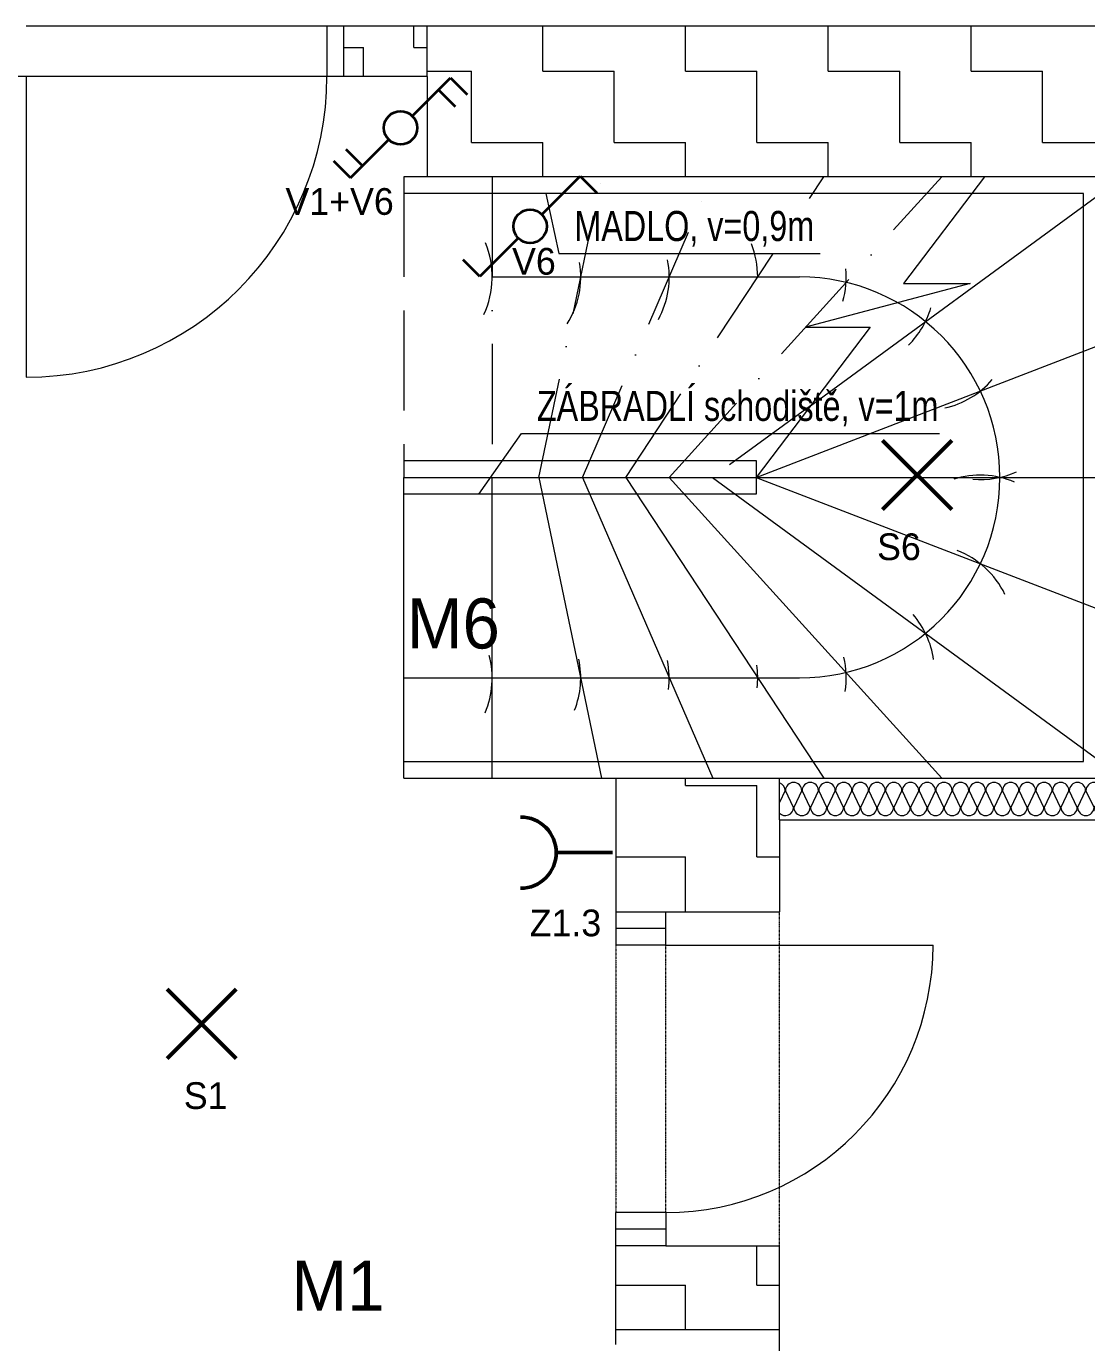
# Model space of a CAD drawing. Header units: millimetres. Extents: x -161860 to 123476, y 58544 to 168458.
# Drawn here: x -104085 to -79413, y 131034 to 161650 of the extents above; entities that cross this region are included whole.
import ezdxf

# ---------------------------------------------------------------- set-up
doc = ezdxf.new("R2010")
doc.units = ezdxf.units.MM
doc.linetypes.add('Carkovana 2x', pattern=[0.4, 0.3, -0.1])
doc.linetypes.add('Cerchovana 2x', pattern=[0.5, 0.3, -0.1, 0, -0.1])
for name, color, linetype, lineweight in [('_OP opláštění 1', 255, 'Continuous', 5), ('_V výplně 1', 255, 'Continuous', 5), ('DPS - 5NP ZAŘIZOVÁKY', 7, 'Continuous', 25), ('DPS 5NP kce návrh', 7, 'Continuous', 25), ('ELEKTRO', 7, 'Continuous', 50), ('ESI_ovladače', 1, 'Continuous', 35), ('ESI_rozpiska', 7, 'Continuous', 20), ('ESI_svítidla', 50, 'Continuous', 35)]:
    doc.layers.add(name, color=color, linetype=linetype, lineweight=lineweight)
doc.styles.add('ARIAL', font='arial.ttf')
pattern_1 = [(0, (-485724.8, -1651535.6), (1660.99, 1660.99), [1660.99, -1660.99]), (90, (-485724.8, -1651535.6), (-1660.99, 1660.99), [1660.99, -1660.99])]

# ---------------------------------------------------------------- blocks, each defined once
blk = doc.blocks.new('VZOROVÁ ČÁRA_13')
at = {"layer": 'DPS 5NP kce návrh', "color": 254, "linetype": 'Continuous', "lineweight": 13, "true_color": 0xf0f0b4, "transparency": 33554687}
for p, q in [((51.8121, 231.4757), (51.7951, 231.4403)), ((51.8371, 231.4257), (51.8131, 231.4757)), ((51.8621, 231.4757), (51.8381, 231.4257)), ((51.8871, 231.4257), (51.8631, 231.4757)), ((51.9121, 231.4757), (51.8881, 231.4257)), ((51.9371, 231.4257), (51.9131, 231.4757)), ((51.9621, 231.4757), (51.9381, 231.4257)), ((51.9871, 231.4257), (51.9631, 231.4757)), ((52.0121, 231.4757), (51.9881, 231.4257)), ((52.0371, 231.4257), (52.0131, 231.4757)), ((52.0621, 231.4757), (52.0381, 231.4257)), ((52.0871, 231.4257), (52.0631, 231.4757)), ((52.1121, 231.4757), (52.0881, 231.4257)), ((52.1371, 231.4257), (52.1131, 231.4757)), ((52.1621, 231.4757), (52.1381, 231.4257)), ((52.1871, 231.4257), (52.1631, 231.4757)), ((52.2121, 231.4757), (52.1881, 231.4257)), ((52.2371, 231.4257), (52.2131, 231.4757)), ((52.2621, 231.4757), (52.2381, 231.4257)), ((52.2871, 231.4257), (52.2631, 231.4757)), ((52.3121, 231.4757), (52.2881, 231.4257)), ((52.3371, 231.4257), (52.3131, 231.4757)), ((52.3621, 231.4757), (52.3381, 231.4257)), ((52.3871, 231.4257), (52.3631, 231.4757)), ((52.4121, 231.4757), (52.3881, 231.4257)), ((52.4371, 231.4257), (52.4131, 231.4757)), ((52.4621, 231.4757), (52.4381, 231.4257)), ((52.4871, 231.4257), (52.4631, 231.4757)), ((52.5121, 231.4757), (52.4881, 231.4257)), ((52.5371, 231.4257), (52.5131, 231.4757)), ((52.5621, 231.4757), (52.5381, 231.4257)), ((52.5871, 231.4257), (52.5631, 231.4757)), ((52.6121, 231.4757), (52.5881, 231.4257)), ((52.6371, 231.4257), (52.6131, 231.4757)), ((52.6621, 231.4757), (52.6381, 231.4257)), ((52.6871, 231.4257), (52.6631, 231.4757)), ((52.7121, 231.4757), (52.6881, 231.4257)), ((52.7371, 231.4257), (52.7131, 231.4757)), ((52.7621, 231.4757), (52.7381, 231.4257)), ((52.7871, 231.4257), (52.7631, 231.4757)), ((52.8121, 231.4757), (52.7881, 231.4257)), ((52.8371, 231.4257), (52.8131, 231.4757)), ((52.8621, 231.4757), (52.8381, 231.4257)), ((52.8871, 231.4257), (52.8631, 231.4757)), ((52.9121, 231.4757), (52.8881, 231.4257)), ((52.9371, 231.4257), (52.9131, 231.4757))]:
    blk.add_line(p, q, dxfattribs=at)
for centre, start, end in [((51.7876, 231.4757), 360, 72.1703), ((51.8376, 231.4757), 90, 180), ((51.8376, 231.4757), 360, 90), ((51.8876, 231.4757), 90, 180), ((51.8876, 231.4757), 360, 90), ((51.9376, 231.4757), 90, 180), ((51.9376, 231.4757), 360, 90), ((51.9876, 231.4757), 90, 180), ((51.9876, 231.4757), 360, 90), ((52.0376, 231.4757), 90, 180), ((52.0376, 231.4757), 360, 90), ((52.0876, 231.4757), 90, 180), ((52.0876, 231.4757), 360, 90), ((52.1376, 231.4757), 90, 180), ((52.1376, 231.4757), 360, 90), ((52.1876, 231.4757), 90, 180), ((52.1876, 231.4757), 360, 90), ((52.2376, 231.4757), 90, 180), ((52.2376, 231.4757), 360, 90), ((52.2876, 231.4757), 90, 180), ((52.2876, 231.4757), 360, 90), ((52.3376, 231.4757), 90, 180), ((52.3376, 231.4757), 360, 90), ((52.3876, 231.4757), 90, 180), ((52.3876, 231.4757), 360, 90), ((52.4376, 231.4757), 90, 180), ((52.4376, 231.4757), 360, 90), ((52.4876, 231.4757), 90, 180), ((52.4876, 231.4757), 360, 90), ((52.5376, 231.4757), 90, 180), ((52.5376, 231.4757), 360, 90), ((52.5876, 231.4757), 90, 180), ((52.5876, 231.4757), 360, 90), ((52.6376, 231.4757), 90, 180), ((52.6376, 231.4757), 360, 90), ((52.6876, 231.4757), 90, 180), ((52.6876, 231.4757), 360, 90), ((52.7376, 231.4757), 90, 180), ((52.7376, 231.4757), 360, 90), ((52.7876, 231.4757), 90, 180), ((52.7876, 231.4757), 360, 90), ((52.8376, 231.4757), 90, 180), ((52.8376, 231.4757), 360, 90), ((52.8876, 231.4757), 90, 180), ((52.8876, 231.4757), 360, 90), ((52.9376, 231.4757), 90, 180), ((52.9376, 231.4757), 89.99999363173713, 90.00000000003324), ((51.8126, 231.4257), 224.4205, 360), ((51.8626, 231.4257), 180, 360), ((51.9126, 231.4257), 180, 360), ((51.9626, 231.4257), 180, 360), ((52.0126, 231.4257), 180, 360), ((52.0626, 231.4257), 180, 360), ((52.1126, 231.4257), 180, 360), ((52.1626, 231.4257), 180, 360), ((52.2126, 231.4257), 180, 360), ((52.2626, 231.4257), 180, 360), ((52.3126, 231.4257), 180, 360), ((52.3626, 231.4257), 180, 360), ((52.4126, 231.4257), 180, 360), ((52.4626, 231.4257), 180, 360), ((52.5126, 231.4257), 180, 360), ((52.5626, 231.4257), 180, 360), ((52.6126, 231.4257), 180, 360), ((52.6626, 231.4257), 180, 360), ((52.7126, 231.4257), 180, 360), ((52.7626, 231.4257), 180, 360), ((52.8126, 231.4257), 180, 360), ((52.8626, 231.4257), 180, 360), ((52.9126, 231.4257), 180, 360)]:
    blk.add_arc(centre, 0.0245, start, end, dxfattribs=at)
blk = doc.blocks.new('KOMPLEXNÍ OBJEKT_72')
at = {"layer": 'DPS - 5NP ZAŘIZOVÁKY', "color": 7, "linetype": 'Carkovana 2x', "lineweight": 18, "transparency": 33554687}
for p, q in [((50.9352, 233.3132), (50.6702, 233.3132)), ((50.6702, 233.3132), (50.6702, 232.4132))]:
    blk.add_line(p, q, dxfattribs=at)
at = {"layer": 'DPS - 5NP ZAŘIZOVÁKY', "color": 7, "linetype": 'Continuous', "lineweight": 18, "transparency": 33554687}
for p, q in [((52.7551, 233.3132), (50.9352, 233.3132)), ((52.7551, 231.5132), (52.7551, 233.3132)), ((51.8881, 232.6277), (52.7551, 233.2623)), ((50.9352, 233.0132), (51.8551, 233.0132)), ((51.7251, 232.4132), (52.7551, 232.8097)), ((50.6702, 231.5132), (50.6702, 232.4132)), ((50.6702, 232.4132), (51.8551, 232.4132)), ((50.9352, 231.5132), (50.9352, 232.4132)), ((51.0751, 232.4132), (51.2628, 231.5132)), ((51.2051, 232.4132), (51.5953, 231.5132)), ((51.3351, 232.4132), (51.9278, 231.5132)), ((51.4651, 232.4132), (52.2819, 231.5132)), ((51.5951, 232.4132), (52.7551, 231.5642)), ((51.7251, 232.4132), (52.7551, 232.0168)), ((51.8551, 232.4132), (52.7551, 232.4132)), ((50.6702, 231.8132), (51.8551, 231.8132)), ((50.6702, 231.5132), (52.7551, 231.5132))]:
    blk.add_line(p, q, dxfattribs=at)
at = {"layer": 'DPS - 5NP ZAŘIZOVÁKY', "color": 7, "linetype": 'Cerchovana 2x', "lineweight": 18, "transparency": 33554687}
for p, q in [((50.9352, 233.3132), (50.9352, 232.4132)), ((51.0751, 232.4132), (51.2628, 233.3132)), ((51.2051, 232.4132), (51.5953, 233.3132)), ((51.3351, 232.4132), (51.9278, 233.3132)), ((51.4651, 232.4132), (52.2819, 233.3132)), ((51.8881, 232.6277), (51.5951, 232.4132))]:
    blk.add_line(p, q, dxfattribs=at)
at = {"layer": 'DPS - 5NP ZAŘIZOVÁKY', "color": 7, "linetype": 'Continuous', "lineweight": 18, "transparency": 33554687}
blk.add_lwpolyline([(52.4091, 233.3132), (52.1665, 232.994), (52.3665, 232.994), (51.8735, 232.8632), (52.0671, 232.8632), (51.7251, 232.4132)], dxfattribs=at)
at = {"layer": 'DPS - 5NP ZAŘIZOVÁKY', "color": 7, "linetype": 'Continuous', "lineweight": 13, "transparency": 33554687}
for centre, start, end in [((50.6702, 233.0132), 334.9707, 22.6604), ((51.4652, 233.0132), 0, 21.8531), ((50.9352, 233.0132), 327.9824, 9.4445), ((51.2002, 233.0132), 331.3487, 11.0598), ((51.7302, 233.0132), 344.0202, 5.2219), ((51.9947, 232.9968), 315, 343.3878), ((52.2325, 232.8797), 282.6686, 319.0102), ((52.3966, 232.1548), 67.2898, 107.4884), ((52.3966, 232.6717), 265.2278, 294.2417), ((52.2325, 231.9467), 26.0595, 69.0331), ((51.9947, 231.8297), 8.3184, 40.7665), ((50.6702, 231.8132), 336.8386, 14.6839), ((50.9352, 231.8132), 338.5412, 12.198), ((51.2002, 231.8132), 352.36, 11.3385), ((51.7302, 231.8132), 351.1004, 13.5605), ((51.4652, 231.8132), 353.5477, 8.3595)]:
    blk.add_arc(centre, 0.265, start, end, dxfattribs=at)
at = {"layer": 'DPS - 5NP ZAŘIZOVÁKY', "color": 7, "linetype": 'Continuous', "lineweight": 18, "transparency": 33554687}
blk.add_arc((51.8551, 232.4132), 0.6, 270, 90, dxfattribs=at)
blk = doc.blocks.new('2prep')
at = {"layer": 'ESI_ovladače'}
for p, q in [((52774.5, 17001), (52889.2, 17115.6)), ((52889.2, 17115.6), (52939.2, 17065.6)), ((52853, 17079.6), (52903, 17029.6)), ((52589.2, 16815.6), (52703.8, 16930.3)), ((52589.2, 16815.6), (52539.2, 16865.6)), ((52575.4, 16901.6), (52625.4, 16851.6))]:
    blk.add_line(p, q, dxfattribs=at)
blk.add_circle((52739.2, 16965.6), 50, dxfattribs=at)
blk = doc.blocks.new('prep')
at = {"layer": 'ESI_ovladače'}
for p, q in [((52774.5, 18001), (52889.2, 18115.6)), ((52889.2, 18115.6), (52939.2, 18065.6)), ((52703.8, 17930.3), (52589.2, 17815.6)), ((52589.2, 17815.6), (52539.2, 17865.6))]:
    blk.add_line(p, q, dxfattribs=at)
blk.add_circle((52739.2, 17965.6), 50, dxfattribs=at)

msp = doc.modelspace()

# ---------------------------------------------------------------- hatches: boundary and pattern name
at = {"layer": '_V výplně 1', "linetype": 'Continuous', "lineweight": 9, "transparency": 33554687}
h = msp.add_hatch(dxfattribs=at)
h.set_pattern_fill('VZOR', color=256, scale=1165.607048, style=0, pattern_type=2)
h.set_pattern_definition([(0, (-486715.6, -1652526.3), (1165.60705, 1165.60705), [1165.607, -1165.607]), (90, (-486715.6, -1652526.3), (-1165.60705, 1165.60705), [1165.607, -1165.607])])
h.paths.add_polyline_path([(-96702, 160484), (-94759, 160484), (-94759, 161650), (-96702, 161650)], flags=0)
h = msp.add_hatch(dxfattribs=at)
h.set_pattern_fill('VZOR', color=256, scale=1660.990044, style=0, pattern_type=2)
h.set_pattern_definition(pattern_1)
h.paths.add_polyline_path([(-48718, 161650), (-94759, 161650), (-94759, 160484), (-94759, 158153), (-78558, 158153), (-78558, 159474), (-67213, 159474), (-67213, 158075), (-48718, 158075)], flags=0)
h = msp.add_hatch(dxfattribs=at)
h.set_pattern_fill('VZOR', color=256, scale=1660.990044, style=0, pattern_type=2)
h.set_pattern_definition(pattern_1)
h.paths.add_polyline_path([(-90369, 141057), (-86562, 141057), (-86562, 144166), (-90369, 144166)], flags=0)

# ---------------------------------------------------------------- linework, layer by layer
for p, q in [((-97091, 161650), (-104085, 161650)), ((-94759, 161650), (-97091, 161650)), ((-97091, 161650), (-97091, 160484)), ((-96702, 161650), (-96702, 160484)), ((-48718, 161650), (-94759, 161650)), ((-48718, 161650), (-94759, 161650)), ((-94759, 160484), (-94759, 161650)), ((-94759, 160484), (-105211, 160484)), ((-97091, 160484), (-104085, 160484)), ((-104085, 160484), (-104085, 153490)), ((-94759, 160484), (-97091, 160484)), ((-94759, 160484), (-94759, 158153)), ((-79102, 158153), (-94759, 158153)), ((-79490, 157764), (-95303, 157764)), ((-79490, 144554), (-79490, 157764)), ((-95303, 151548), (-87106, 151548)), ((-87106, 151548), (-87106, 150771)), ((-87106, 150771), (-95303, 150771)), ((-95303, 144554), (-79490, 144554)), ((-90369, 144166), (-90369, 140280)), ((-90369, 144166), (-79102, 144166)), ((-86562, 143194), (-86562, 144166)), ((-86562, 143194), (-77586, 143194)), ((-86562, 143194), (-86562, 141057)), ((-90369, 141057), (-89204, 141057)), ((-89204, 141057), (-86562, 141057)), ((-89204, 140280), (-89204, 141057)), ((-89204, 140669), (-90369, 140669)), ((-90369, 140280), (-90369, 140280)), ((-89204, 140280), (-90369, 140280)), ((-89204, 140280), (-82987, 140280)), ((-90369, 130994), (-90369, 134064)), ((-90369, 134064), (-90369, 134064)), ((-89204, 134064), (-90369, 134064)), ((-89204, 134064), (-89204, 133287)), ((-89204, 133675), (-90369, 133675)), ((-89204, 133287), (-90369, 133287)), ((-89204, 133287), (-86562, 133287)), ((-87087, 132368), (-87087, 133287)), ((-86562, 120465), (-86562, 133287)), ((-90369, 132368), (-88748, 132368)), ((-88748, 131344), (-88748, 132368)), ((-87087, 132368), (-86562, 132368)), ((-90369, 131344), (-86562, 131344))]:
    msp.add_line(p, q, dxfattribs=at)
at = {"layer": '_V výplně 1', "linetype": 'Cerchovana 2x', "lineweight": 9, "transparency": 33554687}
for p, q in [((-86562, 133287), (-86562, 141057)), ((-90369, 140280), (-90369, 134064)), ((-89204, 134064), (-89204, 140280))]:
    msp.add_line(p, q, dxfattribs=at)
at = {"layer": '_V výplně 1', "linetype": 'Continuous', "lineweight": 9, "transparency": 33554687}
for points in [[(-91994, 157764), (-91691, 156366), (-85617, 156366)], [(-93556, 150771), (-92563, 152182), (-82837, 152182)]]:
    msp.add_lwpolyline(points, dxfattribs=at)
for centre, radius, start, end in [((-104085, 160484), 6994, 270, 0), ((-89204, 140280), 6217, 269.9998, 359.9998)]:
    msp.add_arc(centre, radius, start, end, dxfattribs=at)
at = {"layer": 'ELEKTRO', "color": 2, "ltscale": 2}
for p, q in [((-84161, 150411), (-82553, 152019)), ((-84161, 152019), (-82553, 150411)), ((-100809, 137646), (-99201, 139254)), ((-100809, 139254), (-99201, 137646))]:
    msp.add_line(p, q, dxfattribs=at)
at = {"layer": 'ELEKTRO', "color": 4, "ltscale": 2}
msp.add_line((-91754, 142431), (-90449, 142431), dxfattribs=at)
msp.add_arc((-92583, 142431), 829, 270, 90, dxfattribs=at)

# ---------------------------------------------------------------- block references
at = {"layer": '_OP opláštění 1', "ltscale": 2, "xscale": 7.770713653917253, "yscale": 7.770713653917253, "zscale": 7.770713653917253}
msp.add_blockref('prep', (-502185, 17393), dxfattribs=at)
at = {"layer": '_V výplně 1', "linetype": 'Continuous', "lineweight": 9, "transparency": 33554687, "xscale": 7770.713653917252, "yscale": 7770.713653917252, "zscale": 7770.713653917252}
for name in ['KOMPLEXNÍ OBJEKT_72', 'VZOROVÁ ČÁRA_13']:
    msp.add_blockref(name, (-489047, -1654858), dxfattribs=at)
at = {"layer": 'ESI_svítidla', "ltscale": 2, "xscale": 7.770713653917253, "yscale": 7.770713653917253, "zscale": 7.770713653917253}
msp.add_blockref('2prep', (-505199, 27454), dxfattribs=at)

# ---------------------------------------------------------------- texts
at = {"layer": '_V výplně 1', "linetype": 'Continuous', "lineweight": 9, "transparency": 33554687, "char_height": 699.36, "attachment_point": 1, "style": 'ARIAL'}
for s, insert, width in [('\\W0.77;MADLO, v=0,9m', (-91333, 157356), 5855.25), ('\\W0.77;ZÁBRADLÍ schodiště, v=1m', (-92205, 153172), 9629.24)]:
    msp.add_mtext(s, dxfattribs=dict(at, insert=insert, width=width))
at = {"layer": 'ESI_rozpiska', "ltscale": 2}
msp.add_text('M1', height=1165.6, dxfattribs=at).set_placement((-97917, 131777))
at = {"layer": 'ESI_rozpiska', "ltscale": 2, "char_height": 621.7, "attachment_point": 1}
for s, width, heights, insert in [('V1+V6', 5684.95, [0], (-98054, 157887)), ('V6', 1792.92, [0], (-92782, 156495)), ('S6', 1792.92, [0], (-84289, 149857)), ('Z1.3', 3541.71, [2421], (-92372, 141108)), ('S1', 1675.03, [0], (-100420, 137092))]:
    msp.add_mtext_dynamic_manual_height_columns(s, width=width, gutter_width=3108, heights=heights, dxfattribs=dict(at, insert=insert))
at = {"layer": 'ESI_rozpiska', "color": 0, "insert": (-95232, 148345), "char_height": 1165.6, "width": 1942.68, "attachment_point": 1}
msp.add_mtext('M6', dxfattribs=at)

doc.saveas('drawing.dxf')
